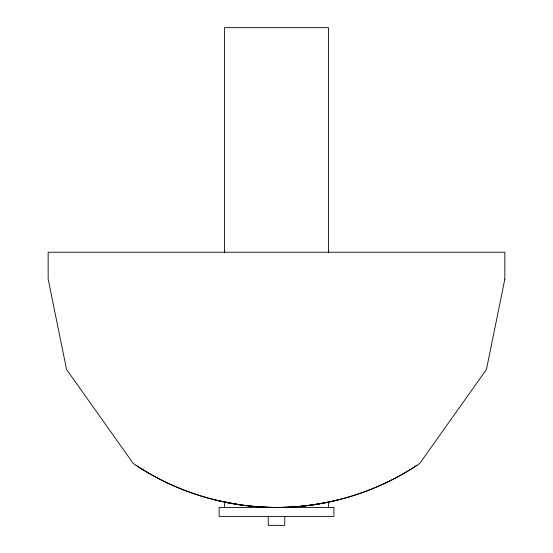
<?xml version="1.0" encoding="UTF-8"?>
<svg xmlns="http://www.w3.org/2000/svg" width="553" height="553" viewBox="0 0 553 553"><rect width="100%" height="100%" fill="white"/><g stroke="black" fill="none" stroke-linecap="round" stroke-linejoin="round"><path stroke-width="0.83" d="M417.024 465.273C376.081 492.308 327.224 507.205 278.145 507.419M337.019 500.161C268.993 517.02 194.331 504.087 135.976 465.273M328.434 502.103L312.853 504.841L300.901 506.272M274.855 507.419C257.974 507.315 241.094 505.525 224.566 502.103M240.12 504.834L215.94 500.154M140.78 468.356L144.451 470.624M328.434 252.873L328.434 27.65L224.566 27.65L224.566 252.873M328.434 502.262L328.434 507.44M284.733 516.398L284.733 525.35L268.267 525.35L268.267 516.398M224.566 502.262L224.566 507.44M504.841 279.099L486.44 369.48L419.727 463.462A255.209 255.209 0 0 1 133.273 463.462L66.56 369.48L48.159 279.099L48.159 252.23L504.841 252.23L504.841 279.099M333.908 507.44L219.092 507.44L219.092 516.398L333.908 516.398L333.908 507.44"/></g></svg>
